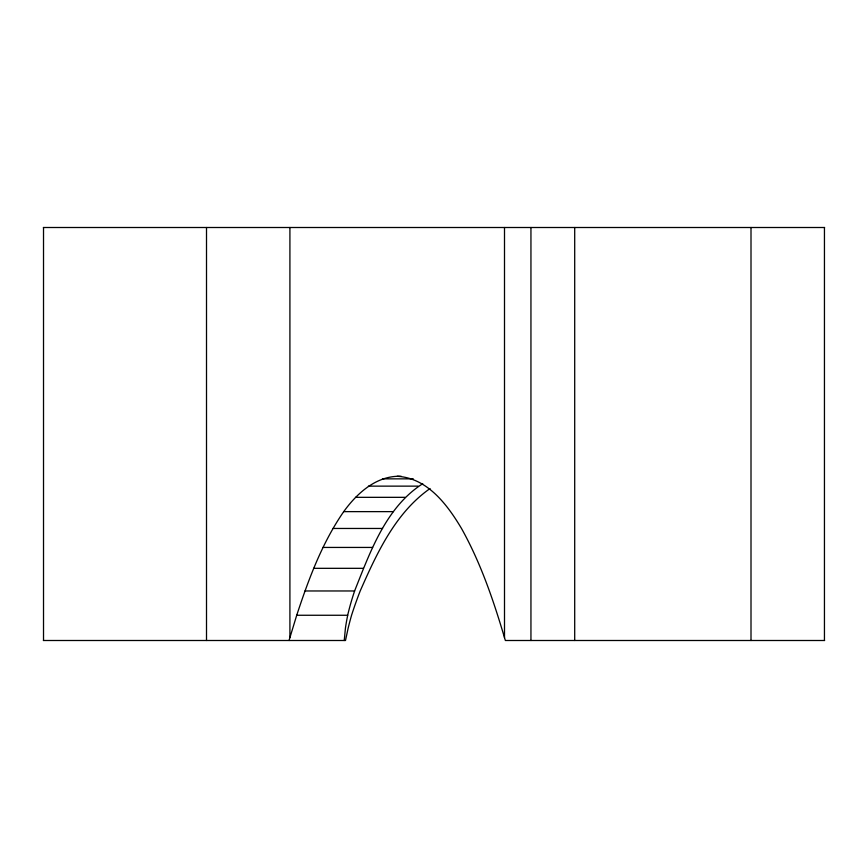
<?xml version="1.0" encoding="UTF-8"?>
<svg xmlns="http://www.w3.org/2000/svg" width="868" height="868" viewBox="0 0 868 868"><rect width="100%" height="100%" fill="white"/><g stroke="black" fill="none" stroke-linecap="round" stroke-linejoin="round"><path stroke-width="1.3" d="M530.945 227.503L530.945 640.497M344.238 640.497L345.442 628.063A150.674 84.63 -64.6 0 1 347.699 615.26L296.715 615.26L289.033 640.497M296.715 615.26C308.617 579.227 321.985 543.053 343.717 511.632C357.16 493.002 376.788 475.263 401.233 476.293M347.667 615.271A164.866 91.173 -62 0 1 354.621 590.967L354.882 590.218C370.408 551.473 385.989 507.216 422.738 483.704M430.061 488.532C395.58 512.749 377.103 552.645 360.578 590.099L360.242 590.848A164.866 59.447 -65.2 0 0 351.562 615.271A150.674 55.183 -67.5 0 0 348.166 628.074L345.497 640.497L43.4 640.497M43.4 227.503L824.6 227.503M382.462 478.854L413.309 478.854M368.433 486.134L418.072 486.134M355.511 497.331L405.139 497.331M343.717 511.632L393.345 511.632M332.921 528.46L382.549 528.46M322.961 547.437L372.589 547.437M313.673 568.323L363.312 568.323M304.961 590.967L354.6 590.967M824.6 640.497L505.371 640.497L504.503 637.633C493.393 600.103 480.644 562.735 461.494 528.46C447.291 504.623 427.403 477.953 397.208 476.293M824.448 227.503L824.448 640.497M751.004 227.503L751.004 640.497M574.703 227.503L574.703 640.497M504.503 227.503L504.503 637.633M289.912 227.503L289.912 637.633M206.508 227.503L206.508 640.497M43.519 227.503L43.519 640.497"/></g></svg>
